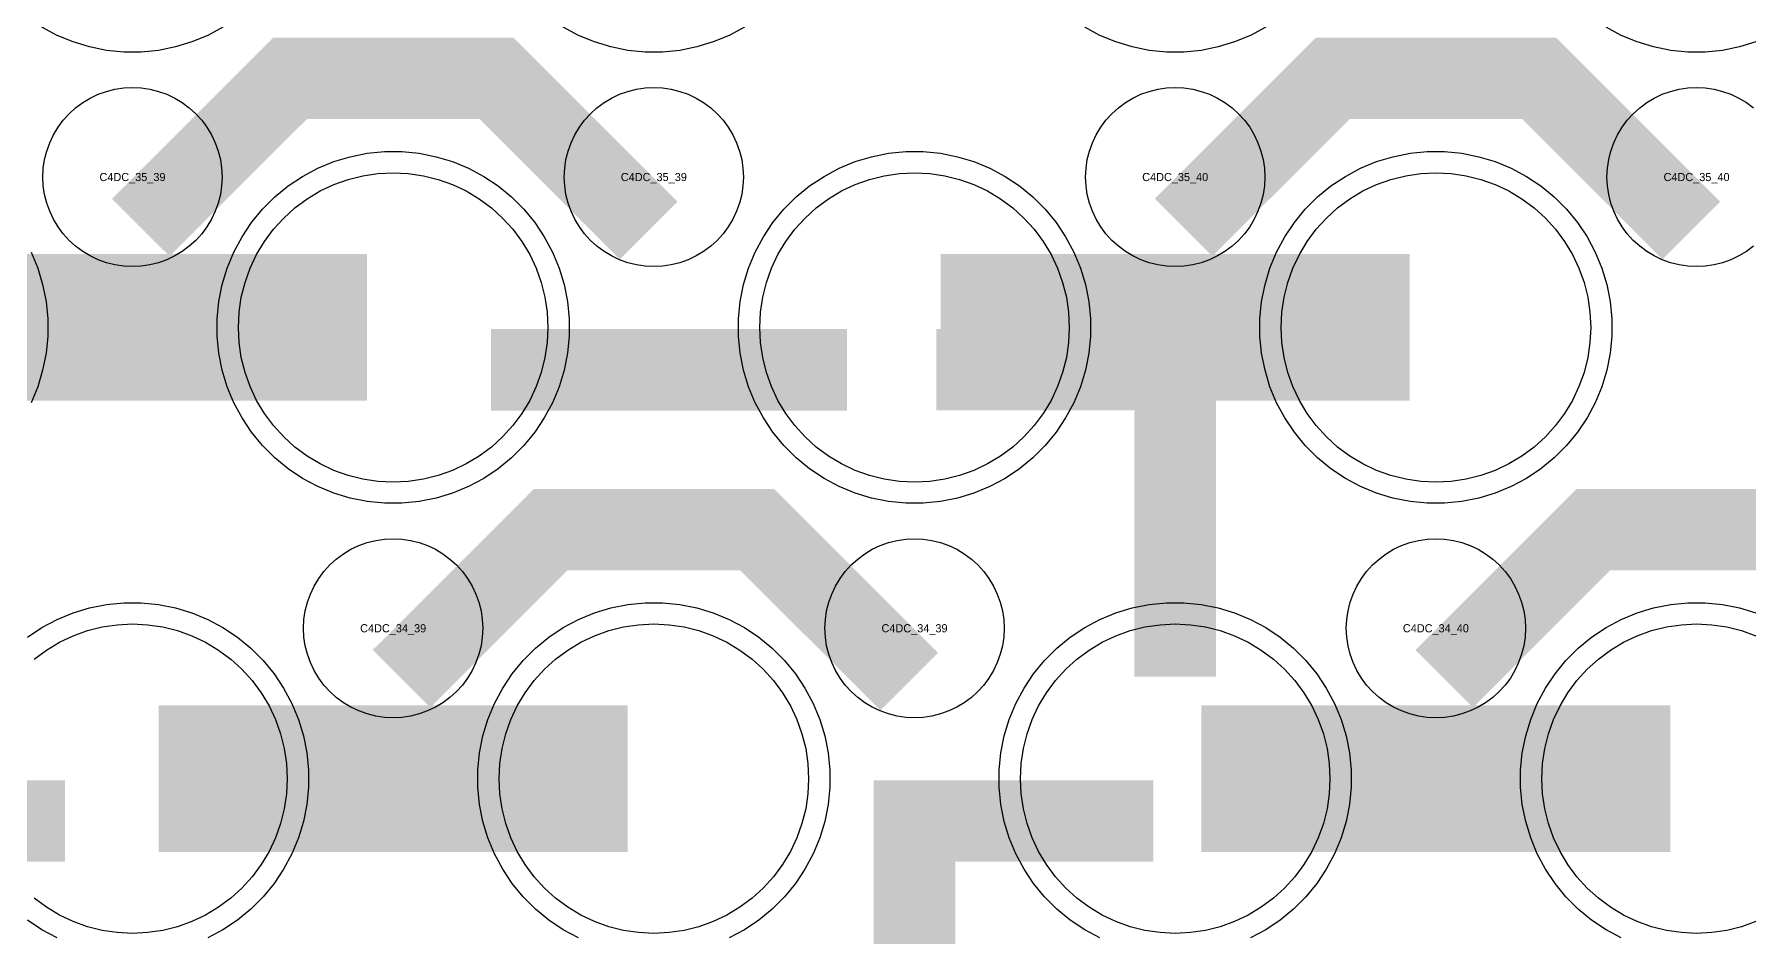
# Model space of a CAD drawing. Extents: x -11880 to 11880, y -14992 to 14992.
# Drawn here: x 450 to 976, y -10177 to -9900 of the extents above; entities that cross this region are included whole.
import ezdxf
from ezdxf.enums import TextEntityAlignment as Align

# ---------------------------------------------------------------- set-up
doc = ezdxf.new("R2010")
doc.units = 0
doc.header["$MEASUREMENT"] = 0
for name, color, linetype in [('GDS_775_DT_237', 138, 'CONTINUOUS'), ('RDL1_FS', 34, 'CONTINUOUS'), ('RDL_BS', 160, 'CONTINUOUS')]:
    doc.layers.add(name, color=color, linetype=linetype)

msp = doc.modelspace()

# ---------------------------------------------------------------- linework, layer by layer
at = {"layer": 'RDL1_FS'}
for points in [[(560, -10037.329), (555.343, -10037.1), (550.732, -10036.416), (546.209, -10035.284), (541.819, -10033.712), (537.605, -10031.72), (533.605, -10029.322), (529.86, -10026.544), (526.406, -10023.414), (523.276, -10019.96), (520.498, -10016.215), (518.1, -10012.215), (516.108, -10008.001), (514.536, -10003.611), (513.404, -9999.088), (512.72, -9994.477), (512.491, -9989.82), (512.72, -9985.163), (513.404, -9980.552), (514.536, -9976.029), (516.108, -9971.639), (518.1, -9967.425), (520.498, -9963.425), (523.276, -9959.68), (526.406, -9956.226), (529.86, -9953.096), (533.605, -9950.318), (537.605, -9947.92), (541.819, -9945.928), (546.209, -9944.356), (550.732, -9943.224), (555.343, -9942.54), (560, -9942.311), (564.657, -9942.54), (569.268, -9943.224), (573.791, -9944.356), (578.181, -9945.928), (582.395, -9947.92), (586.395, -9950.318), (590.14, -9953.096), (593.594, -9956.226), (596.724, -9959.68), (599.502, -9963.425), (601.9, -9967.425), (603.892, -9971.639), (605.464, -9976.029), (606.596, -9980.552), (607.28, -9985.163), (607.509, -9989.82), (607.28, -9994.477), (606.596, -9999.088), (605.464, -10003.611), (603.892, -10008.001), (601.9, -10012.215), (599.502, -10016.215), (596.724, -10019.96), (593.594, -10023.414), (590.14, -10026.544), (586.395, -10029.322), (582.395, -10031.72), (578.181, -10033.712), (573.791, -10035.284), (569.268, -10036.416), (564.657, -10037.1)], [(720, -10037.329), (715.343, -10037.1), (710.732, -10036.416), (706.209, -10035.284), (701.819, -10033.712), (697.605, -10031.72), (693.605, -10029.322), (689.86, -10026.544), (686.406, -10023.414), (683.276, -10019.96), (680.498, -10016.215), (678.1, -10012.215), (676.108, -10008.001), (674.536, -10003.611), (673.404, -9999.088), (672.72, -9994.477), (672.491, -9989.82), (672.72, -9985.163), (673.404, -9980.552), (674.536, -9976.029), (676.108, -9971.639), (678.1, -9967.425), (680.498, -9963.425), (683.276, -9959.68), (686.406, -9956.226), (689.86, -9953.096), (693.605, -9950.318), (697.605, -9947.92), (701.819, -9945.928), (706.209, -9944.356), (710.732, -9943.224), (715.343, -9942.54), (720, -9942.311), (724.657, -9942.54), (729.268, -9943.224), (733.791, -9944.356), (738.181, -9945.928), (742.395, -9947.92), (746.395, -9950.318), (750.14, -9953.096), (753.594, -9956.226), (756.724, -9959.68), (759.502, -9963.425), (761.9, -9967.425), (763.892, -9971.639), (765.464, -9976.029), (766.596, -9980.552), (767.28, -9985.163), (767.509, -9989.82), (767.28, -9994.477), (766.596, -9999.088), (765.464, -10003.611), (763.892, -10008.001), (761.9, -10012.215), (759.502, -10016.215), (756.724, -10019.96), (753.594, -10023.414), (750.14, -10026.544), (746.395, -10029.322), (742.395, -10031.72), (738.181, -10033.712), (733.791, -10035.284), (729.268, -10036.416), (724.657, -10037.1)], [(880, -10037.329), (875.343, -10037.1), (870.732, -10036.416), (866.209, -10035.284), (861.819, -10033.712), (857.605, -10031.72), (853.605, -10029.322), (849.86, -10026.544), (846.406, -10023.414), (843.276, -10019.96), (840.498, -10016.215), (838.1, -10012.215), (836.108, -10008.001), (834.536, -10003.611), (833.404, -9999.088), (832.72, -9994.477), (832.491, -9989.82), (832.72, -9985.163), (833.404, -9980.552), (834.536, -9976.029), (836.108, -9971.639), (838.1, -9967.425), (840.498, -9963.425), (843.276, -9959.68), (846.406, -9956.226), (849.86, -9953.096), (853.605, -9950.318), (857.605, -9947.92), (861.819, -9945.928), (866.209, -9944.356), (870.732, -9943.224), (875.343, -9942.54), (880, -9942.311), (884.657, -9942.54), (889.268, -9943.224), (893.791, -9944.356), (898.181, -9945.928), (902.395, -9947.92), (906.395, -9950.318), (910.14, -9953.096), (913.594, -9956.226), (916.724, -9959.68), (919.502, -9963.425), (921.9, -9967.425), (923.892, -9971.639), (925.464, -9976.029), (926.596, -9980.552), (927.28, -9985.163), (927.509, -9989.82), (927.28, -9994.477), (926.596, -9999.088), (925.464, -10003.611), (923.892, -10008.001), (921.9, -10012.215), (919.502, -10016.215), (916.724, -10019.96), (913.594, -10023.414), (910.14, -10026.544), (906.395, -10029.322), (902.395, -10031.72), (898.181, -10033.712), (893.791, -10035.284), (889.268, -10036.416), (884.657, -10037.1)], [(800, -10175.894), (795.343, -10175.665), (790.732, -10174.981), (786.209, -10173.849), (781.819, -10172.277), (777.605, -10170.285), (773.605, -10167.887), (769.86, -10165.109), (766.406, -10161.979), (763.276, -10158.525), (760.498, -10154.78), (758.1, -10150.78), (756.108, -10146.566), (754.536, -10142.176), (753.404, -10137.653), (752.72, -10133.042), (752.491, -10128.385), (752.72, -10123.728), (753.404, -10119.117), (754.536, -10114.594), (756.108, -10110.204), (758.1, -10105.99), (760.498, -10101.99), (763.276, -10098.245), (766.406, -10094.791), (769.86, -10091.661), (773.605, -10088.883), (777.605, -10086.485), (781.819, -10084.493), (786.209, -10082.921), (790.732, -10081.789), (795.343, -10081.105), (800, -10080.876), (804.657, -10081.105), (809.268, -10081.789), (813.791, -10082.921), (818.181, -10084.493), (822.395, -10086.485), (826.395, -10088.883), (830.14, -10091.661), (833.594, -10094.791), (836.724, -10098.245), (839.502, -10101.99), (841.9, -10105.99), (843.892, -10110.204), (845.464, -10114.594), (846.596, -10119.117), (847.28, -10123.728), (847.509, -10128.385), (847.28, -10133.042), (846.596, -10137.653), (845.464, -10142.176), (843.892, -10146.566), (841.9, -10150.78), (839.502, -10154.78), (836.724, -10158.525), (833.594, -10161.979), (830.14, -10165.109), (826.395, -10167.887), (822.395, -10170.285), (818.181, -10172.277), (813.791, -10173.849), (809.268, -10174.981), (804.657, -10175.665)]]:
    msp.add_lwpolyline(points, close=True, dxfattribs=at)
for points in [[(408.002, -9989.82, 45, 45, 0), (480.002, -9989.82, 45, 45, 0)], [(480.002, -9989.82, 45, 45, 0), (552.002, -9989.82, 45, 45, 0)], [(728.002, -9989.82, 45, 45, 0), (800.002, -9989.82, 45, 45, 0)], [(800.002, -9989.82, 45, 45, 0), (872.002, -9989.82, 45, 45, 0)], [(808.002, -10128.385, 45, 45, 0), (880.002, -10128.385, 45, 45, 0)], [(880.002, -10128.385, 45, 45, 0), (952.002, -10128.385, 45, 45, 0)]]:
    msp.add_lwpolyline(points, format="xyseb", dxfattribs=at)
at = {"layer": 'RDL1_FS', "color": 241, "true_color": 0xf7abae}
msp.add_lwpolyline([(449.86, -10091.661), (453.605, -10088.883), (457.605, -10086.485), (461.819, -10084.493), (466.209, -10082.921), (470.732, -10081.789), (475.343, -10081.105), (480, -10080.876), (484.657, -10081.105), (489.268, -10081.789), (493.791, -10082.921), (498.181, -10084.493), (502.395, -10086.485), (506.395, -10088.883), (510.14, -10091.661), (513.594, -10094.791), (516.724, -10098.245), (519.502, -10101.99), (521.9, -10105.99), (523.892, -10110.204), (525.464, -10114.594), (526.596, -10119.117), (527.28, -10123.728), (527.509, -10128.385), (527.28, -10133.042), (526.596, -10137.653), (525.464, -10142.176), (523.892, -10146.566), (521.9, -10150.78), (519.502, -10154.78), (516.724, -10158.525), (513.594, -10161.979), (510.14, -10165.109), (506.395, -10167.887), (502.395, -10170.285), (498.181, -10172.277), (493.791, -10173.849), (489.268, -10174.981), (484.657, -10175.665), (480, -10175.894), (475.343, -10175.665), (470.732, -10174.981), (466.209, -10173.849), (461.819, -10172.277), (457.605, -10170.285), (453.605, -10167.887), (449.86, -10165.109)], dxfattribs=at)
msp.add_lwpolyline([(640, -10175.894), (635.343, -10175.665), (630.732, -10174.981), (626.209, -10173.849), (621.819, -10172.277), (617.605, -10170.285), (613.605, -10167.887), (609.86, -10165.109), (606.406, -10161.979), (603.276, -10158.525), (600.498, -10154.78), (598.1, -10150.78), (596.108, -10146.566), (594.536, -10142.176), (593.404, -10137.653), (592.72, -10133.042), (592.491, -10128.385), (592.72, -10123.728), (593.404, -10119.117), (594.536, -10114.594), (596.108, -10110.204), (598.1, -10105.99), (600.498, -10101.99), (603.276, -10098.245), (606.406, -10094.791), (609.86, -10091.661), (613.605, -10088.883), (617.605, -10086.485), (621.819, -10084.493), (626.209, -10082.921), (630.732, -10081.789), (635.343, -10081.105), (640, -10080.876), (644.657, -10081.105), (649.268, -10081.789), (653.791, -10082.921), (658.181, -10084.493), (662.395, -10086.485), (666.395, -10088.883), (670.14, -10091.661), (673.594, -10094.791), (676.724, -10098.245), (679.502, -10101.99), (681.9, -10105.99), (683.892, -10110.204), (685.464, -10114.594), (686.596, -10119.117), (687.28, -10123.728), (687.509, -10128.385), (687.28, -10133.042), (686.596, -10137.653), (685.464, -10142.176), (683.892, -10146.566), (681.9, -10150.78), (679.502, -10154.78), (676.724, -10158.525), (673.594, -10161.979), (670.14, -10165.109), (666.395, -10167.887), (662.395, -10170.285), (658.181, -10172.277), (653.791, -10173.849), (649.268, -10174.981), (644.657, -10175.665)], close=True, dxfattribs=at)
at = {"layer": 'RDL1_FS'}
msp.add_lwpolyline([(978.181, -10172.277), (973.791, -10173.849), (969.268, -10174.981), (964.657, -10175.665), (960, -10175.894), (955.343, -10175.665), (950.732, -10174.981), (946.209, -10173.849), (941.819, -10172.277), (937.605, -10170.285), (933.605, -10167.887), (929.86, -10165.109), (926.406, -10161.979), (923.276, -10158.525), (920.498, -10154.78), (918.1, -10150.78), (916.108, -10146.566), (914.536, -10142.176), (913.404, -10137.653), (912.72, -10133.042), (912.491, -10128.385), (912.72, -10123.728), (913.404, -10119.117), (914.536, -10114.594), (916.108, -10110.204), (918.1, -10105.99), (920.498, -10101.99), (923.276, -10098.245), (926.406, -10094.791), (929.86, -10091.661), (933.605, -10088.883), (937.605, -10086.485), (941.819, -10084.493), (946.209, -10082.921), (950.732, -10081.789), (955.343, -10081.105), (960, -10080.876), (964.657, -10081.105), (969.268, -10081.789), (973.791, -10082.921), (978.181, -10084.493)], dxfattribs=at)
at = {"layer": 'RDL1_FS', "color": 241, "true_color": 0xf7abae}
for points in [[(488.002, -10128.385, 45, 45, 0), (560.002, -10128.385, 45, 45, 0)], [(560.002, -10128.385, 45, 45, 0), (632.002, -10128.385, 45, 45, 0)]]:
    msp.add_lwpolyline(points, format="xyseb", dxfattribs=at)
at = {"layer": 'RDL_BS'}
for points in [[(507.777, -9897.643), (503.115, -9900.135), (498.205, -9902.166), (493.165, -9903.697), (487.938, -9904.743), (482.644, -9905.26), (477.356, -9905.26), (472.062, -9904.743), (466.835, -9903.697), (461.795, -9902.166), (456.885, -9900.135), (452.223, -9897.643)], [(667.777, -9897.643), (663.115, -9900.135), (658.205, -9902.166), (653.165, -9903.697), (647.938, -9904.743), (642.644, -9905.26), (637.356, -9905.26), (632.062, -9904.743), (626.835, -9903.697), (621.795, -9902.166), (616.885, -9900.135), (612.223, -9897.643)], [(827.777, -9897.643), (823.115, -9900.135), (818.205, -9902.166), (813.165, -9903.697), (807.938, -9904.743), (802.644, -9905.26), (797.356, -9905.26), (792.062, -9904.743), (786.835, -9903.697), (781.795, -9902.166), (776.885, -9900.135), (772.223, -9897.643)], [(978.205, -9902.166), (973.165, -9903.697), (967.938, -9904.743), (962.644, -9905.26), (957.356, -9905.26), (952.062, -9904.743), (946.835, -9903.697), (941.795, -9902.166), (936.885, -9900.135), (932.223, -9897.643)], [(977.443, -9964.886), (975.28, -9966.489), (972.956, -9967.882), (970.519, -9969.034), (967.984, -9969.941), (965.365, -9970.598), (962.693, -9970.994), (960, -9971.126), (957.307, -9970.994), (954.635, -9970.598), (952.016, -9969.941), (949.481, -9969.034), (947.044, -9967.882), (944.72, -9966.489), (942.557, -9964.886), (940.558, -9963.074), (938.746, -9961.075), (937.143, -9958.912), (935.75, -9956.588), (934.598, -9954.151), (933.691, -9951.616), (933.034, -9948.997), (932.638, -9946.325), (932.506, -9943.632), (932.638, -9940.939), (933.034, -9938.267), (933.691, -9935.648), (934.598, -9933.113), (935.75, -9930.676), (937.143, -9928.352), (938.746, -9926.189), (940.558, -9924.19), (942.557, -9922.378), (944.72, -9920.775), (947.044, -9919.382), (949.481, -9918.23), (952.016, -9917.323), (954.635, -9916.666), (957.307, -9916.27), (960, -9916.138), (962.693, -9916.27), (965.365, -9916.666), (967.984, -9917.323), (970.519, -9918.23), (972.956, -9919.382), (975.28, -9920.775), (977.443, -9922.378)], [(448.875, -9966.705), (450.906, -9971.615), (452.437, -9976.655), (453.483, -9981.882), (454, -9987.176), (454, -9992.464), (453.483, -9997.758), (452.437, -10002.985), (450.906, -10008.025), (448.875, -10012.935)], [(776.885, -10177.26), (772.223, -10174.768), (767.809, -10171.821), (763.708, -10168.459), (759.926, -10164.677), (756.564, -10160.576), (753.617, -10156.162), (751.125, -10151.5), (749.094, -10146.59), (747.563, -10141.55), (746.517, -10136.323), (746, -10131.029), (746, -10125.741), (746.517, -10120.447), (747.563, -10115.22), (749.094, -10110.18), (751.125, -10105.27), (753.617, -10100.608), (756.564, -10096.194), (759.926, -10092.093), (763.708, -10088.311), (767.809, -10084.949), (772.223, -10082.002), (776.885, -10079.51), (781.795, -10077.479), (786.835, -10075.948), (792.062, -10074.902), (797.356, -10074.385), (802.644, -10074.385), (807.938, -10074.902), (813.165, -10075.948), (818.205, -10077.479), (823.115, -10079.51), (827.777, -10082.002), (832.191, -10084.949), (836.292, -10088.311), (840.074, -10092.093), (843.436, -10096.194), (846.383, -10100.608), (848.875, -10105.27), (850.906, -10110.18), (852.437, -10115.22), (853.483, -10120.447), (854, -10125.741), (854, -10131.029), (853.483, -10136.323), (852.437, -10141.55), (850.906, -10146.59), (848.875, -10151.5), (846.383, -10156.162), (843.436, -10160.576), (840.074, -10164.677), (836.292, -10168.459), (832.191, -10171.821), (827.777, -10174.768), (823.115, -10177.26)], [(936.885, -10177.26), (932.223, -10174.768), (927.809, -10171.821), (923.708, -10168.459), (919.926, -10164.677), (916.564, -10160.576), (913.617, -10156.162), (911.125, -10151.5), (909.094, -10146.59), (907.563, -10141.55), (906.517, -10136.323), (906, -10131.029), (906, -10125.741), (906.517, -10120.447), (907.563, -10115.22), (909.094, -10110.18), (911.125, -10105.27), (913.617, -10100.608), (916.564, -10096.194), (919.926, -10092.093), (923.708, -10088.311), (927.809, -10084.949), (932.223, -10082.002), (936.885, -10079.51), (941.795, -10077.479), (946.835, -10075.948), (952.062, -10074.902), (957.356, -10074.385), (962.644, -10074.385), (967.938, -10074.902), (973.165, -10075.948), (978.205, -10077.479)]]:
    msp.add_lwpolyline(points, dxfattribs=at)
for points in [[(482.562, -9959.134, 25, 25, 0), (528.377, -9913.319, 25, 25, 0), (561.93, -9913.319, 25, 25, 0)], [(638.401, -9960.033, 25, 25, 0), (591.687, -9913.319, 25, 25, 0), (561.929, -9913.319, 25, 25, 0)], [(802.562, -9959.134, 25, 25, 0), (848.377, -9913.319, 25, 25, 0), (881.93, -9913.319, 25, 25, 0)], [(958.401, -9960.033, 25, 25, 0), (911.687, -9913.319, 25, 25, 0), (881.929, -9913.319, 25, 25, 0)], [(800, -10097.095, 25, 25, 0), (800, -9990.318, 25, 25, 0)], [(590.016, -10002.833, 25, 25, 0), (699.281, -10002.833, 25, 25, 0)], [(812.5, -10002.818, 25, 25, 0), (726.667, -10002.818, 25, 25, 0)], [(772.944, -10002.818, 25, 25, 0), (731.74, -10002.818, 25, 25, 0)], [(800, -10020.787, 25, 25, 0), (800, -10066.407, 25, 25, 0)], [(562.562, -10097.699, 25, 25, 0), (608.377, -10051.884, 25, 25, 0), (641.93, -10051.884, 25, 25, 0)], [(718.401, -10098.598, 25, 25, 0), (671.687, -10051.884, 25, 25, 0), (641.929, -10051.884, 25, 25, 0)], [(882.562, -10097.699, 25, 25, 0), (928.377, -10051.884, 25, 25, 0), (961.93, -10051.884, 25, 25, 0)], [(1038.401, -10098.598, 25, 25, 0), (991.687, -10051.884, 25, 25, 0), (961.929, -10051.884, 25, 25, 0)], [(720, -10235.66, 25, 25, 0), (720, -10128.883, 25, 25, 0)], [(707.5, -10141.383, 25, 25, 0), (793.333, -10141.383, 25, 25, 0)], [(747.056, -10141.383, 25, 25, 0), (788.26, -10141.383, 25, 25, 0)], [(720, -10159.352, 25, 25, 0), (720, -10204.972, 25, 25, 0)]]:
    msp.add_lwpolyline(points, format="xyseb", dxfattribs=at)
for points in [[(480, -9971.126), (477.307, -9970.994), (474.635, -9970.598), (472.016, -9969.941), (469.481, -9969.034), (467.044, -9967.882), (464.72, -9966.489), (462.557, -9964.886), (460.558, -9963.074), (458.746, -9961.075), (457.143, -9958.912), (455.75, -9956.588), (454.598, -9954.151), (453.691, -9951.616), (453.034, -9948.997), (452.638, -9946.325), (452.506, -9943.632), (452.638, -9940.939), (453.034, -9938.267), (453.691, -9935.648), (454.598, -9933.113), (455.75, -9930.676), (457.143, -9928.352), (458.746, -9926.189), (460.558, -9924.19), (462.557, -9922.378), (464.72, -9920.775), (467.044, -9919.382), (469.481, -9918.23), (472.016, -9917.323), (474.635, -9916.666), (477.307, -9916.27), (480, -9916.138), (482.693, -9916.27), (485.365, -9916.666), (487.984, -9917.323), (490.519, -9918.23), (492.956, -9919.382), (495.28, -9920.775), (497.443, -9922.378), (499.442, -9924.19), (501.254, -9926.189), (502.857, -9928.352), (504.25, -9930.676), (505.402, -9933.113), (506.309, -9935.648), (506.966, -9938.267), (507.362, -9940.939), (507.494, -9943.632), (507.362, -9946.325), (506.966, -9948.997), (506.309, -9951.616), (505.402, -9954.151), (504.25, -9956.588), (502.857, -9958.912), (501.254, -9961.075), (499.442, -9963.074), (497.443, -9964.886), (495.28, -9966.489), (492.956, -9967.882), (490.519, -9969.034), (487.984, -9969.941), (485.365, -9970.598), (482.693, -9970.994)], [(640, -9971.126), (637.307, -9970.994), (634.635, -9970.598), (632.016, -9969.941), (629.481, -9969.034), (627.044, -9967.882), (624.72, -9966.489), (622.557, -9964.886), (620.558, -9963.074), (618.746, -9961.075), (617.143, -9958.912), (615.75, -9956.588), (614.598, -9954.151), (613.691, -9951.616), (613.034, -9948.997), (612.638, -9946.325), (612.506, -9943.632), (612.638, -9940.939), (613.034, -9938.267), (613.691, -9935.648), (614.598, -9933.113), (615.75, -9930.676), (617.143, -9928.352), (618.746, -9926.189), (620.558, -9924.19), (622.557, -9922.378), (624.72, -9920.775), (627.044, -9919.382), (629.481, -9918.23), (632.016, -9917.323), (634.635, -9916.666), (637.307, -9916.27), (640, -9916.138), (642.693, -9916.27), (645.365, -9916.666), (647.984, -9917.323), (650.519, -9918.23), (652.956, -9919.382), (655.28, -9920.775), (657.443, -9922.378), (659.442, -9924.19), (661.254, -9926.189), (662.857, -9928.352), (664.25, -9930.676), (665.402, -9933.113), (666.309, -9935.648), (666.966, -9938.267), (667.362, -9940.939), (667.494, -9943.632), (667.362, -9946.325), (666.966, -9948.997), (666.309, -9951.616), (665.402, -9954.151), (664.25, -9956.588), (662.857, -9958.912), (661.254, -9961.075), (659.442, -9963.074), (657.443, -9964.886), (655.28, -9966.489), (652.956, -9967.882), (650.519, -9969.034), (647.984, -9969.941), (645.365, -9970.598), (642.693, -9970.994)], [(800, -9971.126), (797.307, -9970.994), (794.635, -9970.598), (792.016, -9969.941), (789.481, -9969.034), (787.044, -9967.882), (784.72, -9966.489), (782.557, -9964.886), (780.558, -9963.074), (778.746, -9961.075), (777.143, -9958.912), (775.75, -9956.588), (774.598, -9954.151), (773.691, -9951.616), (773.034, -9948.997), (772.638, -9946.325), (772.506, -9943.632), (772.638, -9940.939), (773.034, -9938.267), (773.691, -9935.648), (774.598, -9933.113), (775.75, -9930.676), (777.143, -9928.352), (778.746, -9926.189), (780.558, -9924.19), (782.557, -9922.378), (784.72, -9920.775), (787.044, -9919.382), (789.481, -9918.23), (792.016, -9917.323), (794.635, -9916.666), (797.307, -9916.27), (800, -9916.138), (802.693, -9916.27), (805.365, -9916.666), (807.984, -9917.323), (810.519, -9918.23), (812.956, -9919.382), (815.28, -9920.775), (817.443, -9922.378), (819.442, -9924.19), (821.254, -9926.189), (822.857, -9928.352), (824.25, -9930.676), (825.402, -9933.113), (826.309, -9935.648), (826.966, -9938.267), (827.362, -9940.939), (827.494, -9943.632), (827.362, -9946.325), (826.966, -9948.997), (826.309, -9951.616), (825.402, -9954.151), (824.25, -9956.588), (822.857, -9958.912), (821.254, -9961.075), (819.442, -9963.074), (817.443, -9964.886), (815.28, -9966.489), (812.956, -9967.882), (810.519, -9969.034), (807.984, -9969.941), (805.365, -9970.598), (802.693, -9970.994)], [(557.356, -10043.82), (552.062, -10043.303), (546.835, -10042.257), (541.795, -10040.726), (536.885, -10038.695), (532.223, -10036.203), (527.809, -10033.256), (523.708, -10029.894), (519.926, -10026.112), (516.564, -10022.011), (513.617, -10017.597), (511.125, -10012.935), (509.094, -10008.025), (507.563, -10002.985), (506.517, -9997.758), (506, -9992.464), (506, -9987.176), (506.517, -9981.882), (507.563, -9976.655), (509.094, -9971.615), (511.125, -9966.705), (513.617, -9962.043), (516.564, -9957.629), (519.926, -9953.528), (523.708, -9949.746), (527.809, -9946.384), (532.223, -9943.437), (536.885, -9940.945), (541.795, -9938.914), (546.835, -9937.383), (552.062, -9936.337), (557.356, -9935.82), (562.644, -9935.82), (567.938, -9936.337), (573.165, -9937.383), (578.205, -9938.914), (583.115, -9940.945), (587.777, -9943.437), (592.191, -9946.384), (596.292, -9949.746), (600.074, -9953.528), (603.436, -9957.629), (606.383, -9962.043), (608.875, -9966.705), (610.906, -9971.615), (612.437, -9976.655), (613.483, -9981.882), (614, -9987.176), (614, -9992.464), (613.483, -9997.758), (612.437, -10002.985), (610.906, -10008.025), (608.875, -10012.935), (606.383, -10017.597), (603.436, -10022.011), (600.074, -10026.112), (596.292, -10029.894), (592.191, -10033.256), (587.777, -10036.203), (583.115, -10038.695), (578.205, -10040.726), (573.165, -10042.257), (567.938, -10043.303), (562.644, -10043.82)], [(717.356, -10043.82), (712.062, -10043.303), (706.835, -10042.257), (701.795, -10040.726), (696.885, -10038.695), (692.223, -10036.203), (687.809, -10033.256), (683.708, -10029.894), (679.926, -10026.112), (676.564, -10022.011), (673.617, -10017.597), (671.125, -10012.935), (669.094, -10008.025), (667.563, -10002.985), (666.517, -9997.758), (666, -9992.464), (666, -9987.176), (666.517, -9981.882), (667.563, -9976.655), (669.094, -9971.615), (671.125, -9966.705), (673.617, -9962.043), (676.564, -9957.629), (679.926, -9953.528), (683.708, -9949.746), (687.809, -9946.384), (692.223, -9943.437), (696.885, -9940.945), (701.795, -9938.914), (706.835, -9937.383), (712.062, -9936.337), (717.356, -9935.82), (722.644, -9935.82), (727.938, -9936.337), (733.165, -9937.383), (738.205, -9938.914), (743.115, -9940.945), (747.777, -9943.437), (752.191, -9946.384), (756.292, -9949.746), (760.074, -9953.528), (763.436, -9957.629), (766.383, -9962.043), (768.875, -9966.705), (770.906, -9971.615), (772.437, -9976.655), (773.483, -9981.882), (774, -9987.176), (774, -9992.464), (773.483, -9997.758), (772.437, -10002.985), (770.906, -10008.025), (768.875, -10012.935), (766.383, -10017.597), (763.436, -10022.011), (760.074, -10026.112), (756.292, -10029.894), (752.191, -10033.256), (747.777, -10036.203), (743.115, -10038.695), (738.205, -10040.726), (733.165, -10042.257), (727.938, -10043.303), (722.644, -10043.82)], [(877.356, -10043.82), (872.062, -10043.303), (866.835, -10042.257), (861.795, -10040.726), (856.885, -10038.695), (852.223, -10036.203), (847.809, -10033.256), (843.708, -10029.894), (839.926, -10026.112), (836.564, -10022.011), (833.617, -10017.597), (831.125, -10012.935), (829.094, -10008.025), (827.563, -10002.985), (826.517, -9997.758), (826, -9992.464), (826, -9987.176), (826.517, -9981.882), (827.563, -9976.655), (829.094, -9971.615), (831.125, -9966.705), (833.617, -9962.043), (836.564, -9957.629), (839.926, -9953.528), (843.708, -9949.746), (847.809, -9946.384), (852.223, -9943.437), (856.885, -9940.945), (861.795, -9938.914), (866.835, -9937.383), (872.062, -9936.337), (877.356, -9935.82), (882.644, -9935.82), (887.938, -9936.337), (893.165, -9937.383), (898.205, -9938.914), (903.115, -9940.945), (907.777, -9943.437), (912.191, -9946.384), (916.292, -9949.746), (920.074, -9953.528), (923.436, -9957.629), (926.383, -9962.043), (928.875, -9966.705), (930.906, -9971.615), (932.437, -9976.655), (933.483, -9981.882), (934, -9987.176), (934, -9992.464), (933.483, -9997.758), (932.437, -10002.985), (930.906, -10008.025), (928.875, -10012.935), (926.383, -10017.597), (923.436, -10022.011), (920.074, -10026.112), (916.292, -10029.894), (912.191, -10033.256), (907.777, -10036.203), (903.115, -10038.695), (898.205, -10040.726), (893.165, -10042.257), (887.938, -10043.303), (882.644, -10043.82)], [(560, -10109.691), (557.307, -10109.559), (554.635, -10109.163), (552.016, -10108.506), (549.481, -10107.599), (547.044, -10106.447), (544.72, -10105.054), (542.557, -10103.451), (540.558, -10101.639), (538.746, -10099.64), (537.143, -10097.477), (535.75, -10095.153), (534.598, -10092.716), (533.691, -10090.181), (533.034, -10087.562), (532.638, -10084.89), (532.506, -10082.197), (532.638, -10079.504), (533.034, -10076.832), (533.691, -10074.213), (534.598, -10071.678), (535.75, -10069.241), (537.143, -10066.917), (538.746, -10064.754), (540.558, -10062.755), (542.557, -10060.943), (544.72, -10059.34), (547.044, -10057.947), (549.481, -10056.795), (552.016, -10055.888), (554.635, -10055.231), (557.307, -10054.835), (560, -10054.703), (562.693, -10054.835), (565.365, -10055.231), (567.984, -10055.888), (570.519, -10056.795), (572.956, -10057.947), (575.28, -10059.34), (577.443, -10060.943), (579.442, -10062.755), (581.254, -10064.754), (582.857, -10066.917), (584.25, -10069.241), (585.402, -10071.678), (586.309, -10074.213), (586.966, -10076.832), (587.362, -10079.504), (587.494, -10082.197), (587.362, -10084.89), (586.966, -10087.562), (586.309, -10090.181), (585.402, -10092.716), (584.25, -10095.153), (582.857, -10097.477), (581.254, -10099.64), (579.442, -10101.639), (577.443, -10103.451), (575.28, -10105.054), (572.956, -10106.447), (570.519, -10107.599), (567.984, -10108.506), (565.365, -10109.163), (562.693, -10109.559)], [(720, -10109.691), (717.307, -10109.559), (714.635, -10109.163), (712.016, -10108.506), (709.481, -10107.599), (707.044, -10106.447), (704.72, -10105.054), (702.557, -10103.451), (700.558, -10101.639), (698.746, -10099.64), (697.143, -10097.477), (695.75, -10095.153), (694.598, -10092.716), (693.691, -10090.181), (693.034, -10087.562), (692.638, -10084.89), (692.506, -10082.197), (692.638, -10079.504), (693.034, -10076.832), (693.691, -10074.213), (694.598, -10071.678), (695.75, -10069.241), (697.143, -10066.917), (698.746, -10064.754), (700.558, -10062.755), (702.557, -10060.943), (704.72, -10059.34), (707.044, -10057.947), (709.481, -10056.795), (712.016, -10055.888), (714.635, -10055.231), (717.307, -10054.835), (720, -10054.703), (722.693, -10054.835), (725.365, -10055.231), (727.984, -10055.888), (730.519, -10056.795), (732.956, -10057.947), (735.28, -10059.34), (737.443, -10060.943), (739.442, -10062.755), (741.254, -10064.754), (742.857, -10066.917), (744.25, -10069.241), (745.402, -10071.678), (746.309, -10074.213), (746.966, -10076.832), (747.362, -10079.504), (747.494, -10082.197), (747.362, -10084.89), (746.966, -10087.562), (746.309, -10090.181), (745.402, -10092.716), (744.25, -10095.153), (742.857, -10097.477), (741.254, -10099.64), (739.442, -10101.639), (737.443, -10103.451), (735.28, -10105.054), (732.956, -10106.447), (730.519, -10107.599), (727.984, -10108.506), (725.365, -10109.163), (722.693, -10109.559)], [(880, -10109.691), (877.307, -10109.559), (874.635, -10109.163), (872.016, -10108.506), (869.481, -10107.599), (867.044, -10106.447), (864.72, -10105.054), (862.557, -10103.451), (860.558, -10101.639), (858.746, -10099.64), (857.143, -10097.477), (855.75, -10095.153), (854.598, -10092.716), (853.691, -10090.181), (853.034, -10087.562), (852.638, -10084.89), (852.506, -10082.197), (852.638, -10079.504), (853.034, -10076.832), (853.691, -10074.213), (854.598, -10071.678), (855.75, -10069.241), (857.143, -10066.917), (858.746, -10064.754), (860.558, -10062.755), (862.557, -10060.943), (864.72, -10059.34), (867.044, -10057.947), (869.481, -10056.795), (872.016, -10055.888), (874.635, -10055.231), (877.307, -10054.835), (880, -10054.703), (882.693, -10054.835), (885.365, -10055.231), (887.984, -10055.888), (890.519, -10056.795), (892.956, -10057.947), (895.28, -10059.34), (897.443, -10060.943), (899.442, -10062.755), (901.254, -10064.754), (902.857, -10066.917), (904.25, -10069.241), (905.402, -10071.678), (906.309, -10074.213), (906.966, -10076.832), (907.362, -10079.504), (907.494, -10082.197), (907.362, -10084.89), (906.966, -10087.562), (906.309, -10090.181), (905.402, -10092.716), (904.25, -10095.153), (902.857, -10097.477), (901.254, -10099.64), (899.442, -10101.639), (897.443, -10103.451), (895.28, -10105.054), (892.956, -10106.447), (890.519, -10107.599), (887.984, -10108.506), (885.365, -10109.163), (882.693, -10109.559)]]:
    msp.add_lwpolyline(points, close=True, dxfattribs=at)
at = {"layer": 'RDL_BS', "color": 241, "true_color": 0xf7abae}
for points in [[(447.809, -10084.949), (452.223, -10082.002), (456.885, -10079.51), (461.795, -10077.479), (466.835, -10075.948), (472.062, -10074.902), (477.356, -10074.385), (482.644, -10074.385), (487.938, -10074.902), (493.165, -10075.948), (498.205, -10077.479), (503.115, -10079.51), (507.777, -10082.002), (512.191, -10084.949), (516.292, -10088.311), (520.074, -10092.093), (523.436, -10096.194), (526.383, -10100.608), (528.875, -10105.27), (530.906, -10110.18), (532.437, -10115.22), (533.483, -10120.447), (534, -10125.741), (534, -10131.029), (533.483, -10136.323), (532.437, -10141.55), (530.906, -10146.59), (528.875, -10151.5), (526.383, -10156.162), (523.436, -10160.576), (520.074, -10164.677), (516.292, -10168.459), (512.191, -10171.821), (507.777, -10174.768), (503.115, -10177.26)], [(616.885, -10177.26), (612.223, -10174.768), (607.809, -10171.821), (603.708, -10168.459), (599.926, -10164.677), (596.564, -10160.576), (593.617, -10156.162), (591.125, -10151.5), (589.094, -10146.59), (587.563, -10141.55), (586.517, -10136.323), (586, -10131.029), (586, -10125.741), (586.517, -10120.447), (587.563, -10115.22), (589.094, -10110.18), (591.125, -10105.27), (593.617, -10100.608), (596.564, -10096.194), (599.926, -10092.093), (603.708, -10088.311), (607.809, -10084.949), (612.223, -10082.002), (616.885, -10079.51), (621.795, -10077.479), (626.835, -10075.948), (632.062, -10074.902), (637.356, -10074.385), (642.644, -10074.385), (647.938, -10074.902), (653.165, -10075.948), (658.205, -10077.479), (663.115, -10079.51), (667.777, -10082.002), (672.191, -10084.949), (676.292, -10088.311), (680.074, -10092.093), (683.436, -10096.194), (686.383, -10100.608), (688.875, -10105.27), (690.906, -10110.18), (692.437, -10115.22), (693.483, -10120.447), (694, -10125.741), (694, -10131.029), (693.483, -10136.323), (692.437, -10141.55), (690.906, -10146.59), (688.875, -10151.5), (686.383, -10156.162), (683.436, -10160.576), (680.074, -10164.677), (676.292, -10168.459), (672.191, -10171.821), (667.777, -10174.768), (663.115, -10177.26)], [(456.885, -10177.26), (452.223, -10174.768), (447.809, -10171.821)]]:
    msp.add_lwpolyline(points, dxfattribs=at)
msp.add_lwpolyline([(350.016, -10141.398, 25, 25, 0), (459.281, -10141.398, 25, 25, 0)], format="xyseb", dxfattribs=at)

# ---------------------------------------------------------------- texts
at = {"layer": 'GDS_775_DT_237'}
for s, p in [('C4DC_35_39', (480, -9943.632)), ('C4DC_35_39', (480, -9943.632)), ('C4DC_35_39', (640, -9943.632)), ('C4DC_35_39', (640, -9943.632)), ('C4DC_35_40', (800, -9943.632)), ('C4DC_35_40', (800, -9943.632)), ('C4DC_35_40', (960, -9943.632)), ('C4DC_35_40', (960, -9943.632)), ('C4DC_34_39', (560, -10082.197)), ('C4DC_34_39', (560, -10082.197)), ('C4DC_34_39', (720, -10082.197)), ('C4DC_34_39', (720, -10082.197)), ('C4DC_34_40', (880, -10082.197)), ('C4DC_34_40', (880, -10082.197))]:
    msp.add_text(s, height=2.5, dxfattribs=at).set_placement(p, align=Align.MIDDLE_CENTER)

doc.saveas('drawing.dxf')
